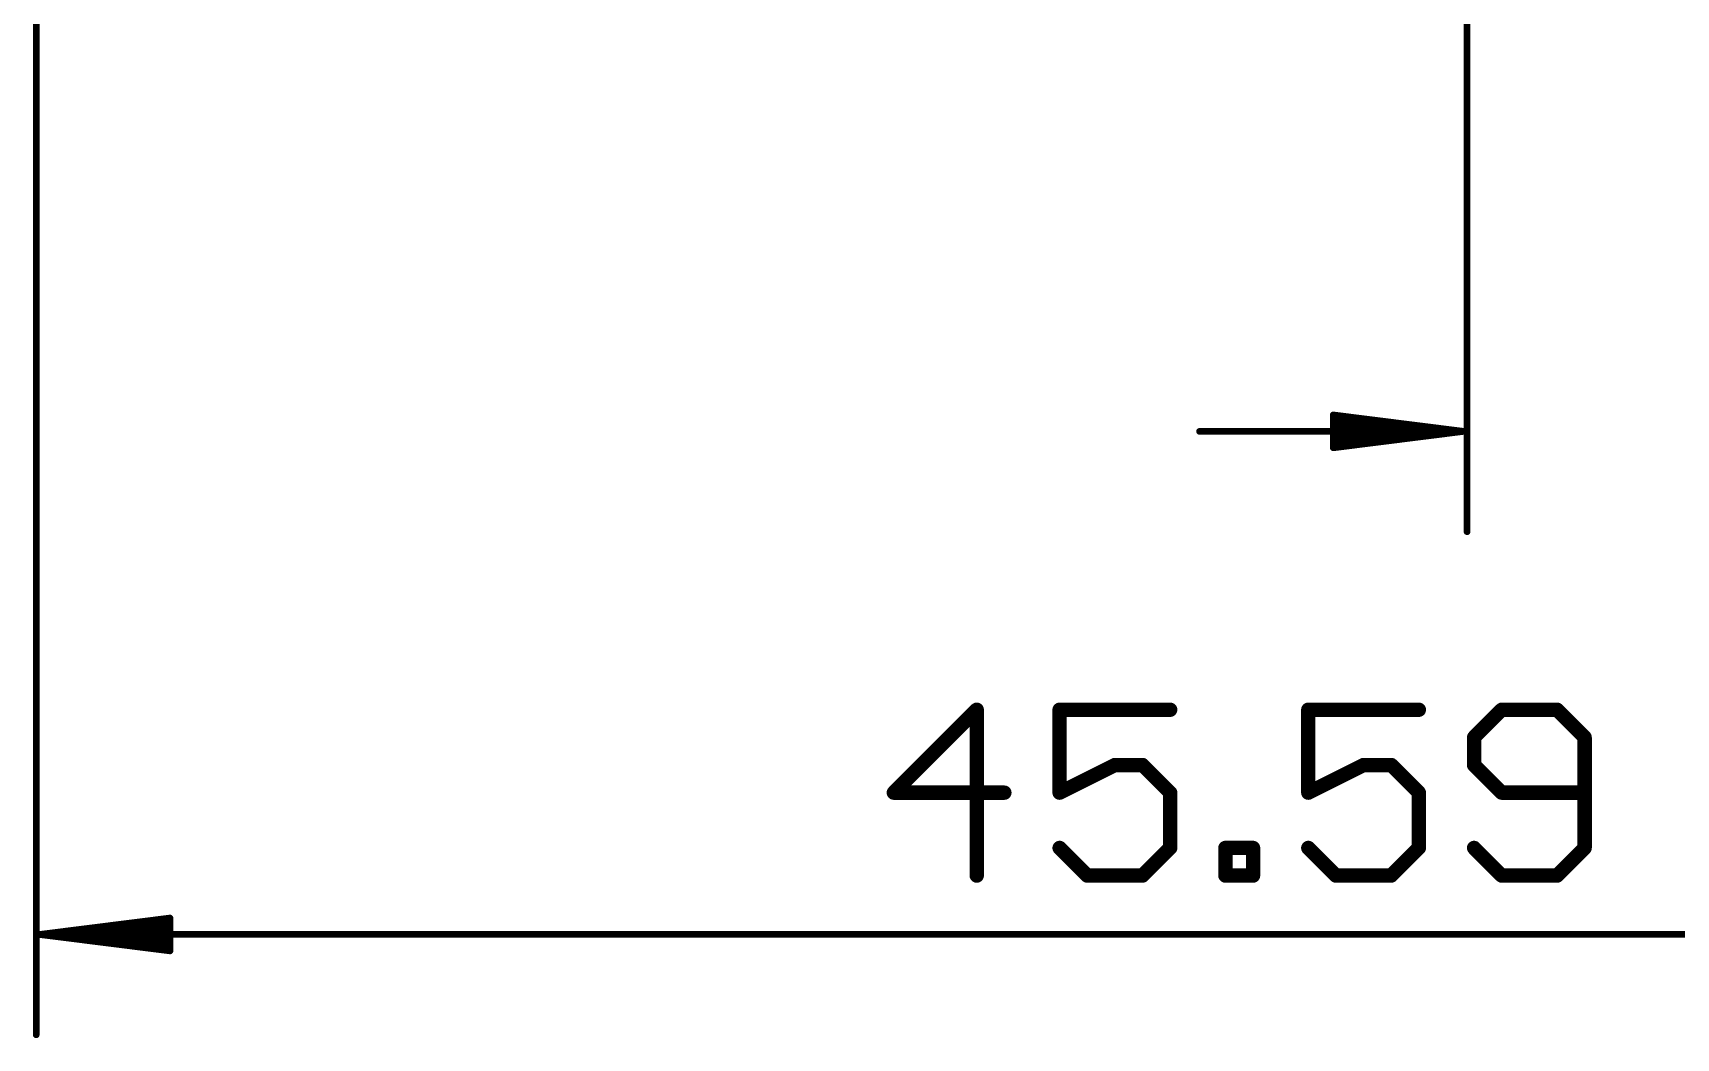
# Model space of a CAD drawing. Extents: x -11.4 to 63.7, y -19.8 to 38.7.
# Drawn here: x 2.6 to 34.54, y -19.8 to -0.25 of the extents above; entities that cross this region are included whole.
import ezdxf

# ---------------------------------------------------------------- set-up
doc = ezdxf.new("R2010")
doc.units = 0
doc.layers.add('47', color=253, linetype='CONTINUOUS')

msp = doc.modelspace()

# ---------------------------------------------------------------- linework, layer by layer
at = {"layer": '47'}
for points, const_width in [([(2.667, 12.7), (2.667, -19.73)], 0.13), ([(30.48, 2.54), (30.48, -9.951)], 0.13), ([(30.415, -8.001), (27.88, -7.6818)], 0.13), ([(27.88, -7.6818), (27.88, -8.3202)], 0.13), ([(30.415, -8.001), (25.28, -8.001)], 0.13), ([(30.415, -8.001), (27.88, -7.741)], 0.13), ([(30.415, -8.001), (27.88, -7.871)], 0.13), ([(27.88, -8.3202), (30.415, -8.001)], 0.13), ([(27.88, -8.131), (30.415, -8.001)], 0.13), ([(27.88, -8.261), (30.415, -8.001)], 0.13), ([(20.9489, -13.4119), (19.3372, -15.0236)], 0.2794), ([(20.9489, -16.6353), (20.9489, -13.4119)], 0.2794), ([(24.7089, -13.4119), (22.56, -13.4119)], 0.2794), ([(22.56, -13.4119), (22.56, -15.0236)], 0.2794), ([(29.543, -13.4119), (27.3941, -13.4119)], 0.2794), ([(27.3941, -13.4119), (27.3941, -15.0236)], 0.2794), ([(31.1541, -13.4119), (30.6169, -13.9492)], 0.2794), ([(32.2285, -13.4119), (31.1541, -13.4119)], 0.2794), ([(32.7658, -13.9492), (32.2285, -13.4119)], 0.2794), ([(30.6169, -13.9492), (30.6169, -14.4864)], 0.2794), ([(32.7658, -16.0981), (32.7658, -13.9492)], 0.2794), ([(22.56, -15.0236), (23.6344, -14.4864)], 0.2794), ([(23.6344, -14.4864), (24.1717, -14.4864)], 0.2794), ([(24.1717, -14.4864), (24.7089, -15.0236)], 0.2794), ([(27.3941, -15.0236), (28.4686, -14.4864)], 0.2794), ([(28.4686, -14.4864), (29.0058, -14.4864)], 0.2794), ([(29.0058, -14.4864), (29.543, -15.0236)], 0.2794), ([(30.6169, -14.4864), (31.1541, -15.0236)], 0.2794), ([(19.3372, -15.0236), (21.4861, -15.0236)], 0.2794), ([(24.7089, -15.0236), (24.7089, -16.0981)], 0.2794), ([(29.543, -15.0236), (29.543, -16.0981)], 0.2794), ([(31.1541, -15.0236), (32.7658, -15.0236)], 0.2794), ([(23.0972, -16.6353), (22.56, -16.0981)], 0.2794), ([(24.7089, -16.0981), (24.1717, -16.6353)], 0.2794), ([(25.7827, -16.6353), (25.7827, -16.0981)], 0.2794), ([(25.7827, -16.0981), (26.32, -16.0981)], 0.2794), ([(26.32, -16.0981), (26.32, -16.6353)], 0.2794), ([(27.9313, -16.6353), (27.3941, -16.0981)], 0.2794), ([(29.543, -16.0981), (29.0058, -16.6353)], 0.2794), ([(30.6169, -16.0981), (31.1541, -16.6353)], 0.2794), ([(32.2285, -16.6353), (32.7658, -16.0981)], 0.2794), ([(24.1717, -16.6353), (23.0972, -16.6353)], 0.2794), ([(26.32, -16.6353), (25.7827, -16.6353)], 0.2794), ([(29.0058, -16.6353), (27.9313, -16.6353)], 0.2794), ([(31.1541, -16.6353), (32.2285, -16.6353)], 0.2794), ([(2.732, -17.78), (5.267, -17.4608)], 0.13), ([(2.732, -17.78), (5.267, -17.52)], 0.13), ([(5.267, -17.4608), (5.267, -18.0992)], 0.13), ([(2.732, -17.78), (5.267, -17.65)], 0.13), ([(2.732, -17.78), (48.195, -17.78)], 0.13), ([(5.267, -18.0992), (2.732, -17.78)], 0.13), ([(5.267, -17.91), (2.732, -17.78)], 0.13), ([(5.267, -18.04), (2.732, -17.78)], 0.13)]:
    msp.add_lwpolyline(points, dxfattribs=dict(at, const_width=const_width))
for points, const_width in [([(27.8841, -7.6495, 1), (27.8759, -7.714)], 0.065), ([(27.9125, -7.6818, 1), (27.8475, -7.6818)], 0.065), ([(25.28, -7.9685, 1), (25.28, -8.0335)], 0.065), ([(27.8833, -7.7087, 1), (27.8767, -7.7733)], 0.065), ([(27.8817, -7.8385, 1), (27.8783, -7.9035)], 0.065), ([(30.4191, -8.0332, 1), (30.4109, -7.9688)], 0.065), ([(30.4109, -8.0332, 1), (30.4191, -7.9688)], 0.065), ([(30.4183, -8.0333, 1), (30.4117, -7.9687)], 0.065), ([(30.4117, -8.0333, 1), (30.4183, -7.9687)], 0.065), ([(30.4133, -8.0335, 1), (30.4167, -7.9685)], 0.065), ([(30.4167, -8.0335, 1), (30.4133, -7.9685)], 0.065), ([(30.415, -8.0335, 1), (30.415, -7.9685)], 0.065), ([(27.8783, -8.0985, 1), (27.8817, -8.1635)], 0.065), ([(27.8767, -8.2287, 1), (27.8833, -8.2933)], 0.065), ([(27.8759, -8.288, 1), (27.8841, -8.3525)], 0.065), ([(27.8475, -8.3202, 1), (27.9125, -8.3202)], 0.065), ([(30.4475, -9.951, 1), (30.5125, -9.951)], 0.065), ([(21.0188, -13.4119, 1), (20.8791, -13.4119)], 0.1397), ([(20.9983, -13.4613, 1), (20.8995, -13.3626)], 0.1397), ([(22.6298, -13.4119, 1), (22.4901, -13.4119)], 0.1397), ([(22.56, -13.3421, 1), (22.56, -13.4818)], 0.1397), ([(24.7089, -13.4818, 1), (24.7089, -13.3421)], 0.1397), ([(27.3941, -13.3421, 1), (27.3941, -13.4818)], 0.1397), ([(27.464, -13.4119, 1), (27.3243, -13.4119)], 0.1397), ([(29.543, -13.4818, 1), (29.543, -13.3421)], 0.1397), ([(31.1541, -13.3421, 1), (31.1541, -13.4818)], 0.1397), ([(31.2035, -13.4613, 1), (31.1047, -13.3626)], 0.1397), ([(32.2779, -13.3626, 1), (32.1792, -13.4613)], 0.1397), ([(32.2285, -13.4818, 1), (32.2285, -13.3421)], 0.1397), ([(30.6867, -13.9492, 1), (30.547, -13.9492)], 0.1397), ([(30.5675, -13.8998, 1), (30.6663, -13.9986)], 0.1397), ([(32.8356, -13.9492, 1), (32.6959, -13.9492)], 0.1397), ([(32.7164, -13.9986, 1), (32.8152, -13.8998)], 0.1397), ([(23.6344, -14.4165, 1), (23.6344, -14.5562)], 0.1397), ([(23.6657, -14.5489, 1), (23.6032, -14.4239)], 0.1397), ([(24.2211, -14.437, 1), (24.1223, -14.5358)], 0.1397), ([(24.1717, -14.5562, 1), (24.1717, -14.4165)], 0.1397), ([(28.4686, -14.4165, 1), (28.4686, -14.5562)], 0.1397), ([(28.4998, -14.5489, 1), (28.4373, -14.4239)], 0.1397), ([(29.0552, -14.437, 1), (28.9564, -14.5358)], 0.1397), ([(29.0058, -14.5562, 1), (29.0058, -14.4165)], 0.1397), ([(30.6663, -14.437, 1), (30.5675, -14.5358)], 0.1397), ([(30.547, -14.4864, 1), (30.6867, -14.4864)], 0.1397), ([(19.3372, -14.9538, 1), (19.3372, -15.0935)], 0.1397), ([(19.2878, -14.9742, 1), (19.3866, -15.073)], 0.1397), ([(21.4861, -15.0935, 1), (21.4861, -14.9538)], 0.1397), ([(22.5288, -14.9611, 1), (22.5912, -15.0861)], 0.1397), ([(22.4901, -15.0236, 1), (22.6298, -15.0236)], 0.1397), ([(24.7787, -15.0236, 1), (24.639, -15.0236)], 0.1397), ([(24.6595, -15.073, 1), (24.7583, -14.9742)], 0.1397), ([(27.3629, -14.9611, 1), (27.4254, -15.0861)], 0.1397), ([(27.3243, -15.0236, 1), (27.464, -15.0236)], 0.1397), ([(29.6129, -15.0236, 1), (29.4732, -15.0236)], 0.1397), ([(29.4936, -15.073, 1), (29.5924, -14.9742)], 0.1397), ([(31.1541, -14.9538, 1), (31.1541, -15.0935)], 0.1397), ([(31.1047, -15.073, 1), (31.2035, -14.9742)], 0.1397), ([(32.7658, -15.0935, 1), (32.7658, -14.9538)], 0.1397), ([(22.6094, -16.0487, 1), (22.5106, -16.1475)], 0.1397), ([(24.7583, -16.1475, 1), (24.6595, -16.0487)], 0.1397), ([(25.7827, -16.0282, 1), (25.7827, -16.1679)], 0.1397), ([(25.8526, -16.0981, 1), (25.7129, -16.0981)], 0.1397), ([(26.3898, -16.0981, 1), (26.2501, -16.0981)], 0.1397), ([(26.32, -16.1679, 1), (26.32, -16.0282)], 0.1397), ([(27.4435, -16.0487, 1), (27.3447, -16.1475)], 0.1397), ([(29.5924, -16.1475, 1), (29.4936, -16.0487)], 0.1397), ([(30.6663, -16.0487, 1), (30.5675, -16.1475)], 0.1397), ([(32.8152, -16.1475, 1), (32.7164, -16.0487)], 0.1397), ([(24.639, -16.0981, 1), (24.7787, -16.0981)], 0.1397), ([(29.4732, -16.0981, 1), (29.6129, -16.0981)], 0.1397), ([(32.6959, -16.0981, 1), (32.8356, -16.0981)], 0.1397), ([(20.8791, -16.6353, 1), (21.0188, -16.6353)], 0.1397), ([(23.0972, -16.5655, 1), (23.0972, -16.7051)], 0.1397), ([(23.0478, -16.6847, 1), (23.1466, -16.5859)], 0.1397), ([(24.1223, -16.5859, 1), (24.2211, -16.6847)], 0.1397), ([(24.1717, -16.7051, 1), (24.1717, -16.5655)], 0.1397), ([(25.7827, -16.5655, 1), (25.7827, -16.7051)], 0.1397), ([(25.7129, -16.6353, 1), (25.8526, -16.6353)], 0.1397), ([(26.2501, -16.6353, 1), (26.3898, -16.6353)], 0.1397), ([(26.32, -16.7051, 1), (26.32, -16.5655)], 0.1397), ([(27.9313, -16.5655, 1), (27.9313, -16.7051)], 0.1397), ([(27.882, -16.6847, 1), (27.9807, -16.5859)], 0.1397), ([(28.9564, -16.5859, 1), (29.0552, -16.6847)], 0.1397), ([(29.0058, -16.7051, 1), (29.0058, -16.5655)], 0.1397), ([(31.1541, -16.5655, 1), (31.1541, -16.7051)], 0.1397), ([(31.1047, -16.6847, 1), (31.2035, -16.5859)], 0.1397), ([(32.1792, -16.5859, 1), (32.2779, -16.6847)], 0.1397), ([(32.2285, -16.7051, 1), (32.2285, -16.5655)], 0.1397), ([(5.2995, -17.4608, 1), (5.2345, -17.4608)], 0.065), ([(5.2711, -17.493, 1), (5.2629, -17.4285)], 0.065), ([(5.2703, -17.5523, 1), (5.2637, -17.4877)], 0.065), ([(2.732, -17.7475, 1), (2.732, -17.8125)], 0.065), ([(2.7361, -17.7478, 1), (2.7279, -17.8122)], 0.065), ([(2.7303, -17.7475, 1), (2.7337, -17.8125)], 0.065), ([(2.7337, -17.7475, 1), (2.7303, -17.8125)], 0.065), ([(2.7353, -17.7477, 1), (2.7287, -17.8123)], 0.065), ([(2.7287, -17.7477, 1), (2.7353, -17.8123)], 0.065), ([(2.7279, -17.7478, 1), (2.7361, -17.8122)], 0.065), ([(5.2687, -17.6825, 1), (5.2653, -17.6175)], 0.065), ([(5.2653, -17.9425, 1), (5.2687, -17.8775)], 0.065), ([(5.2345, -18.0992, 1), (5.2995, -18.0992)], 0.065), ([(5.2629, -18.1315, 1), (5.2711, -18.067)], 0.065), ([(5.2637, -18.0723, 1), (5.2703, -18.0077)], 0.065), ([(2.6345, -19.73, 1), (2.6995, -19.73)], 0.065)]:
    msp.add_lwpolyline(points, format="xyb", dxfattribs=dict(at, const_width=const_width))

doc.saveas('drawing.dxf')
